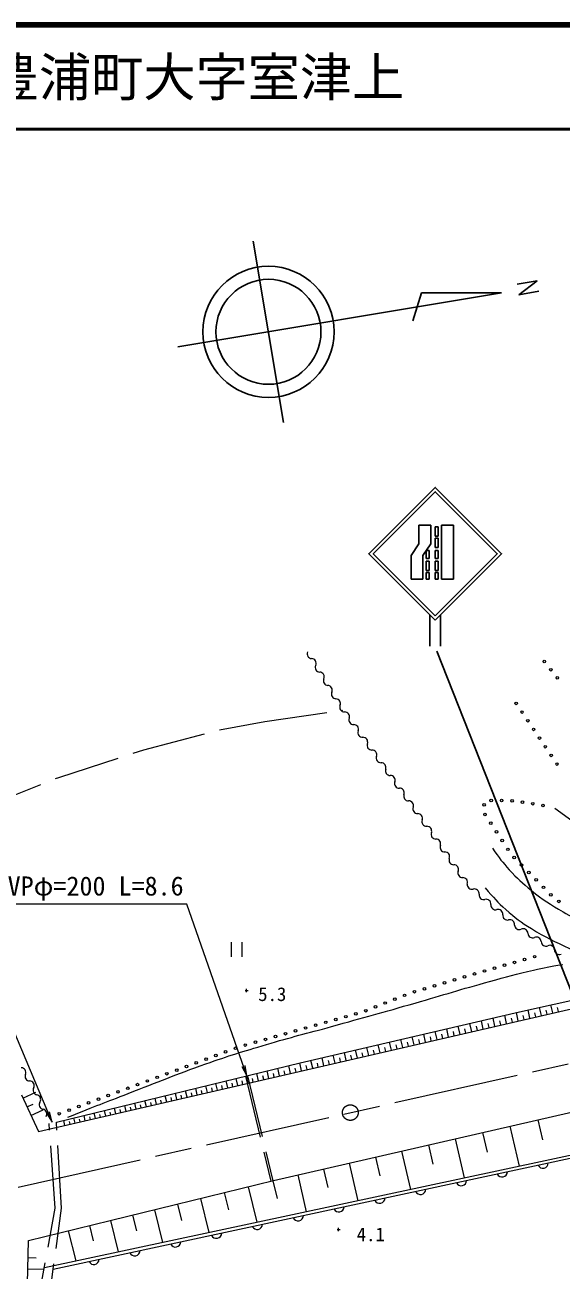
# Model space of a CAD drawing. Units: millimetres, scale not verified. Extents: x 40000 to 680000, y 20000 to 380000.
# Drawn here: x 423681 to 475046, y 260707 to 380000 of the extents above; entities that cross this region are included whole.
import ezdxf
from ezdxf.enums import TextEntityAlignment as Align

# ---------------------------------------------------------------- set-up
doc = ezdxf.new("R2010")
doc.units = ezdxf.units.MM
doc.header["$LTSCALE"] = 1000
doc.linetypes.add('CHAIN', pattern=[18.5, 12, -1.5, 3.5, -1.5])
doc.linetypes.add('DASHED', pattern=[7.5, 6, -1.5])
for name, color, linetype, lineweight in [('M-BMK', 2, 'CHAIN', 13), ('M-BMK-SRVR', 3, 'Continuous', 25), ('M-STR-HTXT', 7, 'Continuous', 13), ('M-STR-STRC', 7, 'Continuous', 25), ('M-TTL', 2, 'Continuous', 140), ('M-TTL-LINE', 7, 'Continuous', 50), ('M-WORK', 1, 'Continuous', 13)]:
    doc.layers.add(name, color=color, linetype=linetype, lineweight=lineweight)
doc.layers.add('M-TTL-TXT', color=7, linetype='Continuous')
doc.styles.add('ＭＳ ゴシック', font='')
doc.styles.get('ＭＳ ゴシック').set_extended_font_data('MS Gothic')

# ---------------------------------------------------------------- blocks, each defined once
blk = doc.blocks.new('plus')
at = {"color": 0, "linetype": 'Continuous', "lineweight": -2}
for p, q in [((-1.25, 0), (1.25, 0)), ((0, -1.25), (0, 1.25))]:
    blk.add_line(p, q, dxfattribs=at)
blk = doc.blocks.new('open_arrow')
at = {"color": 0, "linetype": 'Continuous', "lineweight": -2}
blk.add_lwpolyline([(7.5, 1.25), (0, 0), (7.5, -1.25)], dxfattribs=at)

msp = doc.modelspace()

# ---------------------------------------------------------------- linework, layer by layer
at = {"layer": 'M-BMK'}
msp.add_line((404971, 264599), (489845, 283649), dxfattribs=at)
msp.add_circle((454854, 275795), 750, dxfattribs=at)
at = {"layer": 'M-BMK-SRVR'}
for p, q in [((448466, 341919), (445558, 359274)), ((469326, 354335), (438335, 349143)), ((461680, 354329), (460856, 351642)), ((469326, 354335), (461680, 354329)), ((470848, 355146), (472761, 355467)), ((472761, 355467), (471009, 354152)), ((471009, 354152), (472928, 354484))]:
    msp.add_line(p, q, dxfattribs=at)
for radius in [6284, 5028]:
    msp.add_circle((447012, 350597), radius, dxfattribs=at)
at = {"layer": 'M-STR-HTXT'}
for points in [[(426286, 274895), (410791, 311721), (380791, 311721)], [(444939, 279315), (439207, 295757), (421707, 295757)]]:
    msp.add_lwpolyline(points, dxfattribs=at)
at = {"layer": 'M-STR-STRC'}
for p, q in [((461424, 332087), (461424, 330296)), ((462555, 332087), (461424, 332087)), ((462555, 332087), (462555, 330296)), ((462983, 331912), (463266, 331912)), ((462983, 331912), (462983, 331023)), ((463266, 331912), (463266, 331023)), ((463593, 332087), (463593, 326901)), ((464724, 332087), (463593, 332087)), ((464724, 326901), (464724, 332087)), ((462983, 331023), (463266, 331023)), ((462983, 330816), (463266, 330816)), ((462983, 330816), (462983, 329927)), ((463266, 330816), (463266, 329927)), ((461424, 330296), (460670, 329164)), ((462555, 330296), (461801, 329164)), ((462118, 329633), (462401, 329633)), ((462118, 329633), (462118, 328889)), ((462401, 329633), (462401, 328889)), ((462983, 329927), (463266, 329927)), ((462983, 329633), (463266, 329633)), ((462983, 329633), (462983, 328889)), ((463266, 329633), (463266, 328889)), ((460670, 326901), (460670, 329164)), ((461801, 326901), (461801, 329164)), ((462118, 328889), (462401, 328889)), ((462118, 328623), (462401, 328623)), ((462118, 328623), (462118, 327734)), ((462401, 328623), (462401, 327734)), ((462983, 328889), (463266, 328889)), ((462983, 328623), (463266, 328623)), ((462983, 328623), (462983, 327734)), ((463266, 328623), (463266, 327734)), ((461801, 326901), (460670, 326901)), ((462118, 327734), (462401, 327734)), ((462118, 327527), (462401, 327527)), ((462118, 327527), (462118, 326901)), ((462118, 326901), (462401, 326901)), ((462401, 327527), (462401, 326901)), ((462983, 327734), (463266, 327734)), ((462983, 327527), (463266, 327527)), ((462983, 327527), (462983, 326901)), ((462983, 326901), (463266, 326901)), ((463266, 327527), (463266, 326901)), ((463593, 326901), (464724, 326901)), ((462483, 323468), (462483, 320468)), ((463483, 320468), (463483, 323468)), ((476630, 285889), (463139, 320012))]:
    msp.add_line(p, q, dxfattribs=at)
for points in [[(462983, 322968), (469347, 329332), (462983, 335696), (456619, 329332)], [(462983, 323392), (468923, 329332), (462983, 335272), (457044, 329332)]]:
    msp.add_lwpolyline(points, close=True, dxfattribs=at)
at = {"layer": 'M-TTL'}
msp.add_line((680000, 380000), (40000, 380000), dxfattribs=at)
at = {"layer": 'M-TTL-LINE'}
msp.add_line((40000, 370000), (680000, 370000), dxfattribs=at)
at = {"layer": 'M-WORK', "linetype": 'DASHED'}
for p, q in [((446657, 313259), (454139, 314335)), ((442329, 312450), (446657, 313259)), ((435082, 310550), (442329, 312450)), ((426920, 307911), (435082, 310550)), ((419637, 305026), (426920, 307911)), ((444818, 279286), (447242, 269222)), ((445013, 279333), (447437, 269269))]:
    msp.add_line(p, q, dxfattribs=at)
at = {"layer": 'M-WORK'}
for p, q in [((474442, 304958), (477691, 302589)), ((443429, 292121), (443429, 290721)), ((444479, 290721), (444479, 292121)), ((424981, 273978), (483280, 287422)), ((471049, 285446), (478746, 287161)), ((450045, 280556), (471049, 285446)), ((469825, 284320), (469641, 285119)), ((470947, 284578), (470762, 285380)), ((472061, 284835), (471878, 285631)), ((472613, 284962), (472522, 285356)), ((473164, 285090), (472982, 285877)), ((473709, 285215), (473620, 285605)), ((474255, 285341), (474075, 286121)), ((474795, 285466), (474706, 285851)), ((465371, 283292), (465189, 284082)), ((466479, 283548), (466297, 284340)), ((467035, 283676), (466944, 284073)), ((467591, 283804), (467408, 284599)), ((468149, 283933), (468057, 284331)), ((468707, 284062), (468523, 284858)), ((469266, 284191), (469174, 284590)), ((470386, 284449), (470294, 284850)), ((471504, 284707), (471412, 285105)), ((459876, 282025), (459697, 282803)), ((460969, 282277), (460789, 283058)), ((461516, 282404), (461426, 282795)), ((462064, 282530), (461884, 283312)), ((462614, 282657), (462523, 283049)), ((463163, 282783), (462982, 283568)), ((463714, 282910), (463623, 283304)), ((464265, 283037), (464084, 283825)), ((464818, 283165), (464727, 283560)), ((465925, 283420), (465834, 283816)), ((454463, 280777), (454286, 281543)), ((455539, 281025), (455362, 281794)), ((456079, 281150), (455990, 281535)), ((456618, 281274), (456441, 282045)), ((457160, 281399), (457071, 281786)), ((457701, 281524), (457523, 282297)), ((458244, 281649), (458155, 282037)), ((458787, 281774), (458608, 282550)), ((459332, 281900), (459242, 282289)), ((460422, 282151), (460332, 282541)), ((426702, 274881), (450045, 280556)), ((450189, 279791), (450014, 280549)), ((451253, 280037), (451077, 280796)), ((451786, 280160), (451698, 280541)), ((452319, 280283), (452144, 281045)), ((452854, 280406), (452766, 280788)), ((453389, 280529), (453213, 281294)), ((453926, 280653), (453838, 281036)), ((455001, 280901), (454912, 281285)), ((445061, 278609), (444900, 279305)), ((446053, 278838), (445889, 279546)), ((446557, 278954), (446474, 279314)), ((447061, 279070), (446895, 279790)), ((447574, 279188), (447489, 279554)), ((448086, 279306), (447917, 280039)), ((448608, 279427), (448522, 279799)), ((449129, 279547), (448957, 280292)), ((449659, 279669), (449572, 280048)), ((450721, 279914), (450633, 280294)), ((440188, 277485), (440041, 278124)), ((441163, 277710), (441013, 278360)), ((441650, 277822), (441573, 278153)), ((442137, 277935), (441984, 278597)), ((442624, 278047), (442547, 278384)), ((443111, 278159), (442956, 278833)), ((443599, 278272), (443520, 278614)), ((444086, 278384), (443928, 279069)), ((444573, 278496), (444493, 278845)), ((445557, 278723), (445475, 279077)), ((447484, 269280), (488050, 278601)), ((423339, 277496), (424981, 273978)), ((423492, 277168), (424729, 277746)), ((435316, 276362), (435182, 276943)), ((435803, 276474), (435735, 276770)), ((436290, 276586), (436154, 277179)), ((436778, 276699), (436708, 277001)), ((437265, 276811), (437125, 277415)), ((437752, 276923), (437681, 277231)), ((438239, 277036), (438097, 277652)), ((438727, 277148), (438654, 277462)), ((439214, 277260), (439069, 277888)), ((439701, 277373), (439627, 277692)), ((440675, 277597), (440600, 277923)), ((423876, 276345), (424465, 276619)), ((424261, 275521), (425438, 276070)), ((430444, 275238), (430323, 275762)), ((430931, 275350), (430869, 275618)), ((431418, 275463), (431295, 275998)), ((431906, 275575), (431842, 275848)), ((432393, 275687), (432267, 276234)), ((432880, 275800), (432816, 276079)), ((433367, 275912), (433238, 276470)), ((433854, 276025), (433789, 276309)), ((434342, 276137), (434210, 276707)), ((434829, 276249), (434762, 276540)), ((427521, 274564), (427408, 275053)), ((428008, 274676), (427950, 274927)), ((428495, 274789), (428380, 275289)), ((428982, 274901), (428923, 275157)), ((429469, 275013), (429351, 275526)), ((429957, 275126), (429896, 275388)), ((470144, 274487), (471023, 270662)), ((472821, 275102), (473261, 273190)), ((425545, 260941), (483126, 273249)), ((464902, 273282), (465762, 269538)), ((467523, 273885), (467953, 272012)), ((426399, 260800), (483831, 273117)), ((459769, 272103), (460611, 268437)), ((462335, 272693), (462756, 270859)), ((454743, 270948), (455568, 267358)), ((457256, 271526), (457668, 269731)), ((449823, 269818), (450630, 266303)), ((452283, 270383), (452687, 268626)), ((424018, 263539), (447484, 269280)), ((445058, 268687), (445890, 265290)), ((447437, 269269), (447852, 267570)), ((440490, 267569), (441288, 264306)), ((442774, 268128), (443173, 266496)), ((436102, 266496), (436868, 263361)), ((438296, 267032), (438679, 265465)), ((429862, 264969), (430216, 263523)), ((431887, 265464), (432623, 262454)), ((433994, 265980), (434362, 264475)), ((427838, 264474), (428545, 261582)), ((423740, 252344), (424018, 263539)), ((423978, 261917), (424761, 261897)), ((423951, 260821), (425516, 260782))]:
    msp.add_line(p, q, dxfattribs=at)
at = {"layer": 'M-WORK', "linetype": 'DASHED'}
for points in [[(424555, 255515), (426585, 266643), (425995, 274752)], [(425658, 255352), (427193, 266640), (426702, 274881)]]:
    msp.add_lwpolyline(points, dxfattribs=at)
at = {"layer": 'M-WORK'}
for centre in [(473439, 319007), (474062, 318225), (474685, 317443), (470744, 314998), (471302, 314168), (471860, 313338), (472418, 312508), (472976, 311679), (473534, 310849), (474093, 310019), (474651, 309189), (467666, 305272), (468350, 305689), (469350, 305699), (470348, 305671), (471338, 305530), (472328, 305388), (467755, 304362), (473311, 305213), (468305, 303526), (468854, 302691), (469403, 301855), (469953, 301020), (470555, 300227), (471256, 299514), (471958, 298801), (472659, 298088), (473360, 297375), (474061, 296662), (474826, 296031), (469627, 289912), (470589, 290185), (471551, 290458), (472513, 290732), (465786, 288795), (466745, 289079), (467704, 289363), (468665, 289639), (460992, 287375), (461951, 287659), (462910, 287943), (463869, 288227), (464828, 288511), (458195, 286294), (459124, 286663), (460054, 287032), (454420, 284987), (455382, 285259), (456336, 285556), (457266, 285925), (450571, 283899), (451533, 284171), (452496, 284443), (453458, 284715), (446722, 282810), (447684, 283082), (448646, 283354), (449609, 283626), (442909, 281611), (443846, 281959), (444797, 282266), (445760, 282538), (439160, 280217), (440097, 280566), (441034, 280914), (441972, 281262), (436348, 279172), (437285, 279520), (438222, 279869), (433536, 278127), (434473, 278475), (435410, 278824), (429786, 276733), (430724, 277081), (431661, 277430), (432598, 277778), (426974, 275688), (427912, 276036), (428849, 276385)]:
    msp.add_circle(centre, 125, dxfattribs=at)
for centre, radius, start, end in [((451171, 319738), 452, 154.9775, 267.26744), ((451128, 318836), 452, 334.9775, 87.26744), ((451946, 318454), 452, 154.9775, 267.26744), ((451903, 317552), 452, 334.9775, 87.26744), ((452722, 317170), 452, 154.9775, 267.26744), ((452679, 316268), 452, 334.9775, 87.26744), ((453497, 315886), 452, 154.9775, 267.26744), ((453454, 314984), 452, 334.9775, 87.26744), ((454286, 314635), 452, 159.57676, 271.86671), ((454316, 313732), 452, 339.57676, 91.86671), ((455162, 313417), 452, 159.57676, 271.86671), ((455192, 312515), 452, 339.57676, 91.86671), ((456038, 312199), 452, 159.57676, 271.86671), ((456067, 311297), 452, 339.57676, 91.86671), ((456914, 310982), 452, 159.57676, 271.86671), ((456943, 310079), 452, 339.57676, 91.86671), ((457790, 309764), 452, 159.57676, 271.86671), ((457819, 308861), 452, 339.57676, 91.86671), ((458665, 308546), 452, 159.57676, 271.86671), ((458695, 307643), 452, 339.57676, 91.86671), ((459541, 307328), 452, 159.57676, 271.86671), ((459570, 306426), 452, 339.57676, 91.86671), ((460417, 306110), 452, 159.57676, 271.86671), ((460446, 305208), 452, 339.57676, 91.86671), ((461293, 304893), 452, 159.57676, 271.86671), ((461322, 303990), 452, 339.57676, 91.86671), ((462168, 303675), 452, 159.57676, 271.86671), ((462198, 302772), 452, 339.57676, 91.86671), ((463042, 302451), 452, 158.75683, 271.04678), ((463058, 301548), 452, 338.75683, 91.04678), ((463900, 301221), 452, 158.75683, 271.04678), ((463917, 300318), 452, 338.75683, 91.04678), ((464758, 299991), 452, 158.75683, 271.04678), ((464775, 299088), 452, 338.75683, 91.04678), ((465617, 298760), 452, 158.75683, 271.04678), ((465633, 297857), 452, 338.75683, 91.04678), ((466502, 297638), 452, 172.96355, 285.2535), ((466740, 296767), 452, 352.96355, 105.2535), ((467636, 296657), 452, 172.96355, 285.2535), ((467874, 295785), 452, 352.96355, 105.2535), ((468770, 295675), 452, 172.96355, 285.2535), ((469008, 294803), 452, 352.96355, 105.2535), ((469904, 294693), 452, 172.96355, 285.2535), ((470142, 293821), 452, 352.96355, 105.2535), ((471041, 293781), 452, 181.92554, 294.21549), ((471411, 292958), 452, 1.92554, 114.21549), ((472314, 292988), 452, 181.92554, 294.21549), ((472684, 292164), 452, 1.92554, 114.21549), ((473587, 292195), 452, 181.92554, 294.21549), ((473958, 291371), 452, 1.92554, 114.21549), ((474860, 291401), 452, 181.92554, 294.21549), ((423323, 279641), 452, 336.11152, 88.40146), ((424148, 279275), 452, 156.11152, 268.40146), ((424123, 278373), 452, 336.11152, 88.40146), ((424914, 277943), 452, 146.85264, 259.14259), ((424744, 277056), 452, 326.85264, 79.14259), ((425500, 276562), 452, 146.85264, 259.14259), ((425330, 275675), 452, 326.85264, 79.14259), ((473308, 270975), 512, 204.78553, 359.42476), ((469397, 270137), 512, 204.78553, 359.42476), ((461575, 268459), 512, 204.78553, 359.42476), ((465486, 269298), 512, 204.78553, 359.42476), ((457664, 267620), 512, 204.78553, 359.42476), ((453753, 266781), 512, 204.78553, 359.42476), ((445931, 265104), 512, 204.78553, 359.42476), ((449842, 265942), 512, 204.78553, 359.42476), ((442020, 264265), 512, 204.78553, 359.42476), ((434197, 262587), 512, 204.78553, 359.42476), ((438109, 263426), 512, 204.78553, 359.42476), ((430286, 261748), 512, 204.78553, 359.42476)]:
    msp.add_arc(centre, radius, start, end, dxfattribs=at)
for points, knots in [([(468467, 301116), (469171, 300120), (469398, 299811), (470085, 299052), (470843, 298216), (471319, 297791), (472196, 297082), (473315, 296178), (474008, 295751), (475245, 295018), (476719, 294144), (477602, 293745), (479186, 293095), (481196, 292268), (482362, 291904), (484416, 291195), (484881, 291034), (485155, 290979), (485612, 290796), (486280, 290529), (486508, 290374), (487242, 289937)], [0, 0, 0, 0, 1, 1, 1, 2, 2, 2, 3, 3, 3, 4, 4, 4, 5, 5, 5, 6, 6, 6, 7, 7, 7, 7]), ([(467769, 297334), (468641, 296319), (468923, 295998), (469763, 295246), (470650, 294452), (471189, 294044), (472202, 293417), (473565, 292574), (474384, 292192), (475838, 291517), (476774, 291082), (477094, 290939), (478260, 290462)], [0, 0, 0, 0, 1, 1, 1, 2, 2, 2, 3, 3, 3, 4, 4, 4, 4]), ([(427784, 275364), (430601, 276474), (431316, 276753), (433585, 277631), (436480, 278751), (438085, 279426), (441012, 280461), (443255, 281254), (444532, 281643), (446813, 282322), (449241, 283045), (450626, 283363), (453067, 284042), (456197, 284912), (457949, 285403), (461073, 286293), (463861, 287088), (465406, 287595), (468203, 288357), (469841, 288804), (470751, 289091), (472409, 289452), (473498, 289689), (473865, 289764), (475208, 289999)], [0, 0, 0, 0, 1, 1, 1, 2, 2, 2, 3, 3, 3, 4, 4, 4, 5, 5, 5, 6, 6, 6, 7, 7, 7, 8, 8, 8, 8])]:
    msp.add_open_spline(points, degree=3, knots=knots, dxfattribs=at)

# ---------------------------------------------------------------- block references
at = {"layer": 'M-STR-HTXT', "xscale": 133, "yscale": 133}
for p, rotation in [((444939, 279315), 109.2), ((426286, 274895), 112.8)]:
    msp.add_blockref('open_arrow', p, dxfattribs=dict(at, rotation=rotation))
at = {"layer": 'M-WORK', "xscale": 120, "yscale": 120}
for p in [(444916, 287491), (453738, 264593)]:
    msp.add_blockref('plus', p, dxfattribs=at)

# ---------------------------------------------------------------- texts
at = {"layer": 'M-STR-HTXT', "style": 'ＭＳ ゴシック'}
msp.add_text('VPφ=200 L=8.6', height=1833, dxfattribs=at).set_placement((430457, 297507), align=Align.MIDDLE_CENTER)
at = {"layer": 'M-TTL-TXT', "style": 'ＭＳ ゴシック'}
msp.add_text('下関市豊浦町大字室津上', height=3666, dxfattribs=at).set_placement((405024, 375000), align=Align.MIDDLE_LEFT)
at = {"layer": 'M-WORK', "style": 'ＭＳ ゴシック'}
for s, p in [('5.3', (447376, 287142)), ('4.1', (456812, 264133))]:
    msp.add_text(s, height=1320, dxfattribs=at).set_placement(p, align=Align.MIDDLE_CENTER)

doc.saveas('drawing.dxf')
